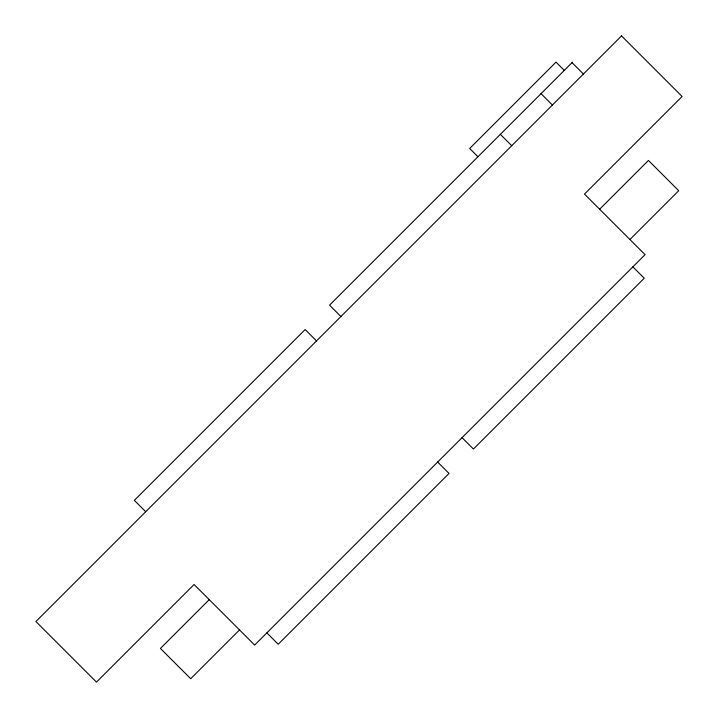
<?xml version="1.0" encoding="UTF-8"?>
<svg xmlns="http://www.w3.org/2000/svg" width="718" height="718" viewBox="0 0 718 718"><rect width="100%" height="100%" fill="white"/><g stroke="black" fill="none" stroke-linecap="round" stroke-linejoin="round"><path stroke-width="1.08" d="M572.56 62.125L329.544 305.141L340.915 316.512M209.225 599.638L160.419 648.444L190.71 678.734L239.516 629.928M599.638 209.225L648.444 160.419L678.734 190.71L629.928 239.516M572.049 62.645L583.411 74.008M564.294 70.4L556.028 62.125L469.68 148.482L477.946 156.748M541.049 93.645L552.411 105.007M500.356 134.338L511.719 145.7M632.872 266.854L644.234 278.225L473.431 449.028L462.069 437.666M316.512 340.915L305.141 329.544L134.338 500.356L145.7 511.719M437.666 462.069L449.028 473.431L278.225 644.234L266.854 632.872M621.528 35.9L35.9 621.528L96.472 682.1L194.084 584.497L254.657 645.069L645.069 254.657L584.497 194.084L682.1 96.472L621.528 35.9"/></g></svg>
